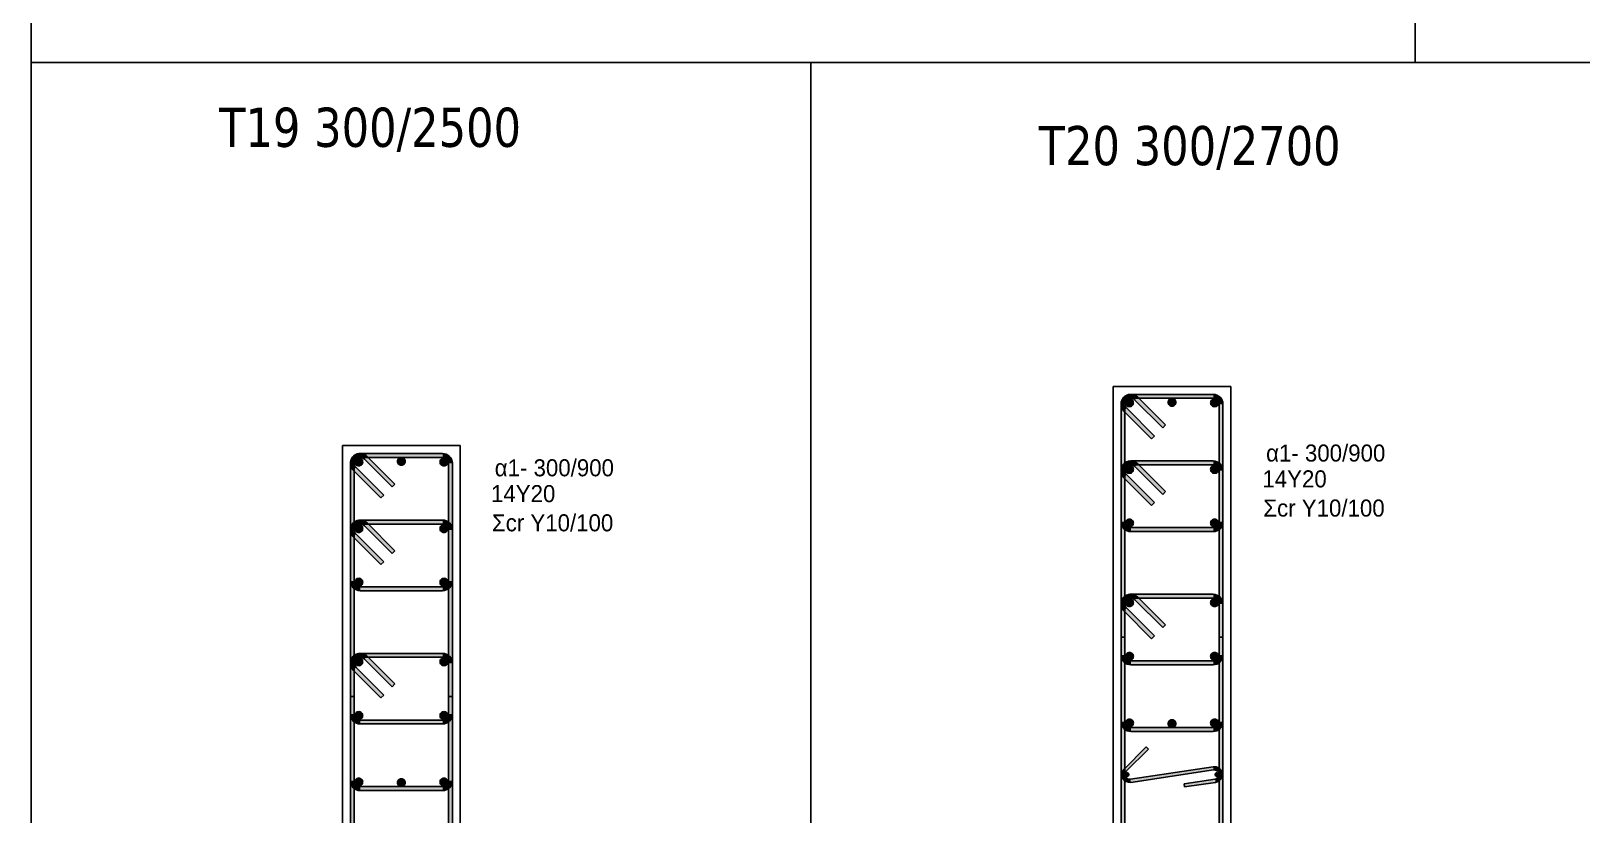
# Model space of a CAD drawing. Header units: millimetres. Extents: x -2171 to 1563, y -1758 to -1505.
# Drawn here: x -298.93 to -279.16, y -1620.18 to -1610.18 of the extents above; entities that cross this region are included whole.
import ezdxf

# ---------------------------------------------------------------- set-up
doc = ezdxf.new("R2010")
doc.units = ezdxf.units.MM
for name, color, linetype in [('-S_TEXT', 3, 'Continuous'), ('Col_Det', 7, 'Continuous'), ('Col_Det_Fill', 7, 'Continuous'), ('Geo_Col_Pro_1', 7, 'Continuous'), ('pinakaki', 153, 'Continuous')]:
    doc.layers.add(name, color=color, linetype=linetype)
doc.styles.add('S1Arl22_b_934_161', font='arial.ttf', dxfattribs={"width": 0.933629, "height": 0.002175})
doc.styles.get("Standard").update_dxf_attribs({"font": 'tahoma.ttf'})

msp = doc.modelspace()

# ---------------------------------------------------------------- hatches: boundary and pattern name
at = {"layer": 'Col_Det_Fill'}
for color, points in [(252, [(-284.8583, -1614.8886), (-284.8229, -1614.8533, 0.6681786), (-285.0363, -1614.9417), (-284.9863, -1614.9417, -0.6681786)]), (252, [(-284.9113, -1614.8667), (-284.9113, -1614.8167, 0.6681786), (-284.9997, -1615.03), (-284.9643, -1614.9947, -0.6681786)]), (252, [(-283.8613, -1614.8667), (-283.8613, -1614.8167), (-284.9113, -1614.8167), (-284.9113, -1614.8667)]), (252, [(-283.7863, -1614.9417), (-283.7363, -1614.9417, 0.4142136), (-283.8613, -1614.8167), (-283.8613, -1614.8667, -0.4142136)]), (252, [(-284.9863, -1614.9417), (-285.0363, -1614.9417), (-285.0363, -1618.9917), (-284.9863, -1618.9917)]), (252, [(-284.9643, -1614.9947), (-284.9997, -1615.03), (-284.6461, -1615.3836), (-284.6108, -1615.3482)]), (12, [(-284.929, -1614.874, 0.4142136), (-284.979, -1614.924, 0.4142136), (-284.929, -1614.974, 0.4142136), (-284.879, -1614.924, 0.4142136)]), (252, [(-284.5047, -1615.2422), (-284.4693, -1615.2068), (-284.8229, -1614.8533), (-284.8583, -1614.8886)]), (12, [(-284.3863, -1614.8667, 0.4142136), (-284.4363, -1614.9167, 0.4142136), (-284.3863, -1614.9667, 0.4142136), (-284.3363, -1614.9167, 0.4142136)]), (12, [(-283.8436, -1614.874, 0.4142136), (-283.8936, -1614.924, 0.4142136), (-283.8436, -1614.974, 0.4142136), (-283.7936, -1614.924, 0.4142136)]), (252, [(-283.7863, -1618.9917), (-283.7363, -1618.9917), (-283.7363, -1614.9417), (-283.7863, -1614.9417)]), (252, [(-294.6843, -1615.6428), (-294.6489, -1615.6075, 0.6681786), (-294.8623, -1615.6959), (-294.8123, -1615.6959, -0.6681786)]), (252, [(-294.7373, -1615.6209), (-294.7373, -1615.5709, 0.6681786), (-294.8257, -1615.7843), (-294.7903, -1615.7489, -0.6681786)]), (12, [(-294.755, -1615.6282, 0.4142136), (-294.805, -1615.6782, 0.4142136), (-294.755, -1615.7282, 0.4142136), (-294.705, -1615.6782, 0.4142136)]), (252, [(-293.6873, -1615.6209), (-293.6873, -1615.5709), (-294.7373, -1615.5709), (-294.7373, -1615.6209)]), (252, [(-294.3307, -1615.9964), (-294.2954, -1615.961), (-294.6489, -1615.6075), (-294.6843, -1615.6428)]), (12, [(-294.2123, -1615.6209, 0.4142136), (-294.2623, -1615.6709, 0.4142136), (-294.2123, -1615.7209, 0.4142136), (-294.1623, -1615.6709, 0.4142136)]), (12, [(-293.6696, -1615.6282, 0.4142136), (-293.7196, -1615.6782, 0.4142136), (-293.6696, -1615.7282, 0.4142136), (-293.6196, -1615.6782, 0.4142136)]), (252, [(-293.6123, -1615.6959), (-293.5623, -1615.6959, 0.4142136), (-293.6873, -1615.5709), (-293.6873, -1615.6209, -0.4142136)]), (252, [(-294.8123, -1615.6959), (-294.8623, -1615.6959), (-294.8623, -1619.7459), (-294.8123, -1619.7459)]), (252, [(-294.7903, -1615.7489), (-294.8257, -1615.7843), (-294.4721, -1616.1378), (-294.4368, -1616.1024)]), (252, [(-293.6123, -1619.7459), (-293.5623, -1619.7459), (-293.5623, -1615.6959), (-293.6123, -1615.6959)]), (252, [(-284.8583, -1615.7386), (-284.8229, -1615.7033, 0.6681786), (-285.0363, -1615.7917), (-284.9863, -1615.7917, -0.6681786)]), (252, [(-284.9113, -1615.7167), (-284.9113, -1615.6667, 0.6681786), (-284.9997, -1615.88), (-284.9643, -1615.8447, -0.6681786)]), (252, [(-284.9863, -1615.7917), (-285.0363, -1615.7917), (-285.0363, -1616.4417), (-284.9863, -1616.4417)]), (56, [(-284.929, -1615.724, 0.4142136), (-284.979, -1615.774, 0.4142136), (-284.929, -1615.824, 0.4142136), (-284.879, -1615.774, 0.4142136)]), (252, [(-283.8613, -1615.7167), (-283.8613, -1615.6667), (-284.9113, -1615.6667), (-284.9113, -1615.7167)]), (252, [(-284.5047, -1616.0922), (-284.4693, -1616.0568), (-284.8229, -1615.7033), (-284.8583, -1615.7386)]), (56, [(-283.8436, -1615.724, 0.4142136), (-283.8936, -1615.774, 0.4142136), (-283.8436, -1615.824, 0.4142136), (-283.7936, -1615.774, 0.4142136)]), (252, [(-283.7863, -1615.7917), (-283.7363, -1615.7917, 0.4142136), (-283.8613, -1615.6667), (-283.8613, -1615.7167, -0.4142136)]), (252, [(-283.7863, -1616.4417), (-283.7363, -1616.4417), (-283.7363, -1615.7917), (-283.7863, -1615.7917)]), (252, [(-284.9643, -1615.8447), (-284.9997, -1615.88), (-284.6461, -1616.2336), (-284.6108, -1616.1982)]), (252, [(-294.6843, -1616.4928), (-294.6489, -1616.4575, 0.6681786), (-294.8623, -1616.5459), (-294.8123, -1616.5459, -0.6681786)]), (252, [(-294.7373, -1616.4709), (-294.7373, -1616.4209, 0.6681786), (-294.8257, -1616.6343), (-294.7903, -1616.5989, -0.6681786)]), (252, [(-293.6873, -1616.4709), (-293.6873, -1616.4209), (-294.7373, -1616.4209), (-294.7373, -1616.4709)]), (252, [(-293.6123, -1616.5459), (-293.5623, -1616.5459, 0.4142136), (-293.6873, -1616.4209), (-293.6873, -1616.4709, -0.4142136)]), (56, [(-284.929, -1616.4093, 0.4142136), (-284.979, -1616.4593, 0.4142136), (-284.929, -1616.5093, 0.4142136), (-284.879, -1616.4593, 0.4142136)]), (56, [(-283.8436, -1616.4093, 0.4142136), (-283.8936, -1616.4593, 0.4142136), (-283.8436, -1616.5093, 0.4142136), (-283.7936, -1616.4593, 0.4142136)]), (252, [(-294.8123, -1616.5459), (-294.8623, -1616.5459), (-294.8623, -1617.1959), (-294.8123, -1617.1959)]), (252, [(-294.7903, -1616.5989), (-294.8257, -1616.6343), (-294.4721, -1616.9878), (-294.4368, -1616.9524)]), (56, [(-294.755, -1616.4782, 0.4142136), (-294.805, -1616.5282, 0.4142136), (-294.755, -1616.5782, 0.4142136), (-294.705, -1616.5282, 0.4142136)]), (252, [(-294.3307, -1616.8464), (-294.2954, -1616.811), (-294.6489, -1616.4575), (-294.6843, -1616.4928)]), (56, [(-293.6696, -1616.4782, 0.4142136), (-293.7196, -1616.5282, 0.4142136), (-293.6696, -1616.5782, 0.4142136), (-293.6196, -1616.5282, 0.4142136)]), (252, [(-293.6123, -1617.1959), (-293.5623, -1617.1959), (-293.5623, -1616.5459), (-293.6123, -1616.5459)]), (252, [(-284.9863, -1616.4417), (-285.0363, -1616.4417, 0.4142136), (-284.9113, -1616.5667), (-284.9113, -1616.5167, -0.4142136)]), (252, [(-284.9113, -1616.5167), (-284.9113, -1616.5667), (-283.8613, -1616.5667), (-283.8613, -1616.5167)]), (252, [(-283.8613, -1616.5167), (-283.8613, -1616.5667, 0.4142136), (-283.7363, -1616.4417), (-283.7863, -1616.4417, -0.4142136)]), (252, [(-294.8123, -1617.1959), (-294.8623, -1617.1959, 0.4142136), (-294.7373, -1617.3209), (-294.7373, -1617.2709, -0.4142136)]), (56, [(-294.755, -1617.1635, 0.4142136), (-294.805, -1617.2135, 0.4142136), (-294.755, -1617.2635, 0.4142136), (-294.705, -1617.2135, 0.4142136)]), (56, [(-293.6696, -1617.1635, 0.4142136), (-293.7196, -1617.2135, 0.4142136), (-293.6696, -1617.2635, 0.4142136), (-293.6196, -1617.2135, 0.4142136)]), (252, [(-293.6873, -1617.2709), (-293.6873, -1617.3209, 0.4142136), (-293.5623, -1617.1959), (-293.6123, -1617.1959, -0.4142136)]), (252, [(-294.7373, -1617.2709), (-294.7373, -1617.3209), (-293.6873, -1617.3209), (-293.6873, -1617.2709)]), (252, [(-284.8583, -1617.4386), (-284.8229, -1617.4033, 0.6681786), (-285.0363, -1617.4917), (-284.9863, -1617.4917, -0.6681786)]), (252, [(-284.9113, -1617.4167), (-284.9113, -1617.3667, 0.6681786), (-284.9997, -1617.58), (-284.9643, -1617.5447, -0.6681786)]), (252, [(-283.8613, -1617.4167), (-283.8613, -1617.3667), (-284.9113, -1617.3667), (-284.9113, -1617.4167)]), (252, [(-284.5047, -1617.7922), (-284.4693, -1617.7568), (-284.8229, -1617.4033), (-284.8583, -1617.4386)]), (252, [(-283.7863, -1617.4917), (-283.7363, -1617.4917, 0.4142136), (-283.8613, -1617.3667), (-283.8613, -1617.4167, -0.4142136)]), (252, [(-284.9863, -1617.4917), (-285.0363, -1617.4917), (-285.0363, -1618.1417), (-284.9863, -1618.1417)]), (252, [(-284.9643, -1617.5447), (-284.9997, -1617.58), (-284.6461, -1617.9336), (-284.6108, -1617.8982)]), (56, [(-284.929, -1617.424, 0.4142136), (-284.979, -1617.474, 0.4142136), (-284.929, -1617.524, 0.4142136), (-284.879, -1617.474, 0.4142136)]), (56, [(-283.8436, -1617.424, 0.4142136), (-283.8936, -1617.474, 0.4142136), (-283.8436, -1617.524, 0.4142136), (-283.7936, -1617.474, 0.4142136)]), (252, [(-283.7863, -1618.1417), (-283.7363, -1618.1417), (-283.7363, -1617.4917), (-283.7863, -1617.4917)]), (252, [(-284.9863, -1617.9151), (-285.0363, -1617.9151), (-285.0363, -1625.0182), (-284.9863, -1625.0182)]), (252, [(-283.7863, -1625.0182), (-283.7363, -1625.0182), (-283.7363, -1617.9151), (-283.7863, -1617.9151)]), (252, [(-294.6843, -1618.1928), (-294.6489, -1618.1575, 0.6681786), (-294.8623, -1618.2459), (-294.8123, -1618.2459, -0.6681786)]), (252, [(-294.7373, -1618.1709), (-294.7373, -1618.1209, 0.6681786), (-294.8257, -1618.3343), (-294.7903, -1618.2989, -0.6681786)]), (56, [(-294.755, -1618.1782, 0.4142136), (-294.805, -1618.2282, 0.4142136), (-294.755, -1618.2782, 0.4142136), (-294.705, -1618.2282, 0.4142136)]), (252, [(-293.6873, -1618.1709), (-293.6873, -1618.1209), (-294.7373, -1618.1209), (-294.7373, -1618.1709)]), (252, [(-294.3307, -1618.5464), (-294.2954, -1618.511), (-294.6489, -1618.1575), (-294.6843, -1618.1928)]), (56, [(-293.6696, -1618.1782, 0.4142136), (-293.7196, -1618.2282, 0.4142136), (-293.6696, -1618.2782, 0.4142136), (-293.6196, -1618.2282, 0.4142136)]), (252, [(-293.6123, -1618.2459), (-293.5623, -1618.2459, 0.4142136), (-293.6873, -1618.1209), (-293.6873, -1618.1709, -0.4142136)]), (252, [(-284.9863, -1618.1417), (-285.0363, -1618.1417, 0.4142136), (-284.9113, -1618.2667), (-284.9113, -1618.2167, -0.4142136)]), (56, [(-284.929, -1618.1093, 0.4142136), (-284.979, -1618.1593, 0.4142136), (-284.929, -1618.2093, 0.4142136), (-284.879, -1618.1593, 0.4142136)]), (56, [(-283.8436, -1618.1093, 0.4142136), (-283.8936, -1618.1593, 0.4142136), (-283.8436, -1618.2093, 0.4142136), (-283.7936, -1618.1593, 0.4142136)]), (252, [(-283.8613, -1618.2167), (-283.8613, -1618.2667, 0.4142136), (-283.7363, -1618.1417), (-283.7863, -1618.1417, -0.4142136)]), (252, [(-294.8123, -1618.2459), (-294.8623, -1618.2459), (-294.8623, -1618.8959), (-294.8123, -1618.8959)]), (252, [(-294.7903, -1618.2989), (-294.8257, -1618.3343), (-294.4721, -1618.6878), (-294.4368, -1618.6524)]), (252, [(-293.6123, -1618.8959), (-293.5623, -1618.8959), (-293.5623, -1618.2459), (-293.6123, -1618.2459)]), (252, [(-284.9113, -1618.2167), (-284.9113, -1618.2667), (-283.8613, -1618.2667), (-283.8613, -1618.2167)]), (252, [(-294.8123, -1618.6693), (-294.8623, -1618.6693), (-294.8623, -1624.7724), (-294.8123, -1624.7724)]), (252, [(-293.6123, -1624.7724), (-293.5623, -1624.7724), (-293.5623, -1618.6693), (-293.6123, -1618.6693)]), (252, [(-294.8123, -1618.8959), (-294.8623, -1618.8959, 0.4142136), (-294.7373, -1619.0209), (-294.7373, -1618.9709, -0.4142136)]), (56, [(-294.755, -1618.8635, 0.4142136), (-294.805, -1618.9135, 0.4142136), (-294.755, -1618.9635, 0.4142136), (-294.705, -1618.9135, 0.4142136)]), (252, [(-294.7373, -1618.9709), (-294.7373, -1619.0209), (-293.6873, -1619.0209), (-293.6873, -1618.9709)]), (56, [(-293.6696, -1618.8635, 0.4142136), (-293.7196, -1618.9135, 0.4142136), (-293.6696, -1618.9635, 0.4142136), (-293.6196, -1618.9135, 0.4142136)]), (252, [(-293.6873, -1618.9709), (-293.6873, -1619.0209, 0.4142136), (-293.5623, -1618.8959), (-293.6123, -1618.8959, -0.4142136)]), (252, [(-284.9863, -1618.9917), (-285.0363, -1618.9917, 0.4142136), (-284.9113, -1619.1167), (-284.9113, -1619.0667, -0.4142136)]), (12, [(-284.929, -1618.9593, 0.4142136), (-284.979, -1619.0093, 0.4142136), (-284.929, -1619.0593, 0.4142136), (-284.879, -1619.0093, 0.4142136)]), (12, [(-284.3863, -1618.9667, 0.4142136), (-284.4363, -1619.0167, 0.4142136), (-284.3863, -1619.0667, 0.4142136), (-284.3363, -1619.0167, 0.4142136)]), (12, [(-283.8436, -1618.9593, 0.4142136), (-283.8936, -1619.0093, 0.4142136), (-283.8436, -1619.0593, 0.4142136), (-283.7936, -1619.0093, 0.4142136)]), (252, [(-283.8613, -1619.0667), (-283.8613, -1619.1167, 0.4142136), (-283.7363, -1618.9917), (-283.7863, -1618.9917, -0.4142136)]), (252, [(-284.9113, -1619.0667), (-284.9113, -1619.1167), (-283.8613, -1619.1167), (-283.8613, -1619.0667)]), (252, [(-284.997, -1619.5963), (-284.9687, -1619.6246), (-284.6859, -1619.3418), (-284.7142, -1619.3135)]), (252, [(-284.9115, -1619.766), (-284.9174, -1619.7264, -0.7233449), (-284.9687, -1619.6246), (-284.997, -1619.5963, 0.7233449)]), (252, [(-283.8552, -1619.6077), (-283.8611, -1619.5682), (-284.9174, -1619.7264), (-284.9115, -1619.766)]), (252, [(-283.8374, -1619.7264), (-283.8315, -1619.766, 1), (-283.8611, -1619.5682), (-283.8552, -1619.6077, -1)]), (252, [(-294.8123, -1619.7459), (-294.8623, -1619.7459, 0.4142136), (-294.7373, -1619.8709), (-294.7373, -1619.8209, -0.4142136)]), (12, [(-294.755, -1619.7135, 0.4142136), (-294.805, -1619.7635, 0.4142136), (-294.755, -1619.8135, 0.4142136), (-294.705, -1619.7635, 0.4142136)]), (12, [(-294.2123, -1619.7209, 0.4142136), (-294.2623, -1619.7709, 0.4142136), (-294.2123, -1619.8209, 0.4142136), (-294.1623, -1619.7709, 0.4142136)]), (12, [(-293.6696, -1619.7135, 0.4142136), (-293.7196, -1619.7635, 0.4142136), (-293.6696, -1619.8135, 0.4142136), (-293.6196, -1619.7635, 0.4142136)]), (252, [(-293.6873, -1619.8209), (-293.6873, -1619.8709, 0.4142136), (-293.5623, -1619.7459), (-293.6123, -1619.7459, -0.4142136)]), (133, [(-284.9613, -1619.6921, 0.4142136), (-284.9363, -1619.6671, 0.4142136), (-284.9613, -1619.6421, 0.4142136), (-284.9863, -1619.6671, 0.4142136)]), (252, [(-284.233, -1619.7857), (-284.2271, -1619.8252), (-283.8315, -1619.766), (-283.8374, -1619.7264)]), (133, [(-283.8113, -1619.6921, 0.4142136), (-283.7863, -1619.6671, 0.4142136), (-283.8113, -1619.6421, 0.4142136), (-283.8363, -1619.6671, 0.4142136)]), (252, [(-294.7373, -1619.8209), (-294.7373, -1619.8709), (-293.6873, -1619.8709), (-293.6873, -1619.8209)])]:
    msp.add_hatch(color=color, dxfattribs=at).paths.add_polyline_path(points)

# ---------------------------------------------------------------- linework, layer by layer
at = {"layer": '-S_TEXT', "ltscale": 5}
msp.add_lwpolyline([(-298.9343, -1590.2497), (-240.7868, -1590.2497), (-240.7868, -1630.2944), (-298.9343, -1630.2944)], close=True, dxfattribs=at)
at = {"layer": 'Col_Det', "color": 7}
for points in [[(-283.6363, -1614.7167), (-285.1363, -1614.7167)], [(-285.1363, -1614.7167), (-285.1363, -1628.2167)], [(-283.8613, -1614.8167), (-284.9113, -1614.8167)], [(-283.6363, -1628.2167), (-283.6363, -1614.7167)], [(-285.0363, -1614.9417), (-285.0363, -1618.9917)], [(-284.9997, -1615.03), (-284.6461, -1615.3836)], [(-284.9863, -1618.9917), (-284.9863, -1614.9417)], [(-284.6108, -1615.3482), (-284.9643, -1614.9947)], [(-284.9113, -1614.8667), (-283.8613, -1614.8667)], [(-284.8583, -1614.8886), (-284.5047, -1615.2422)], [(-284.4693, -1615.2068), (-284.8229, -1614.8533)], [(-283.7863, -1614.9417), (-283.7863, -1618.9917)], [(-283.7363, -1618.9917), (-283.7363, -1614.9417)], [(-284.5047, -1615.2422), (-284.4693, -1615.2068)], [(-284.6461, -1615.3836), (-284.6108, -1615.3482)], [(-285.0363, -1615.7917), (-285.0363, -1616.4417)], [(-284.9863, -1616.4417), (-284.9863, -1615.7917)], [(-283.8613, -1615.6667), (-284.9113, -1615.6667)], [(-284.9113, -1615.7167), (-283.8613, -1615.7167)], [(-284.8583, -1615.7386), (-284.5047, -1616.0922)], [(-284.4693, -1616.0568), (-284.8229, -1615.7033)], [(-283.7863, -1615.7917), (-283.7863, -1616.4417)], [(-283.7363, -1616.4417), (-283.7363, -1615.7917)], [(-284.9997, -1615.88), (-284.6461, -1616.2336)], [(-284.6108, -1616.1982), (-284.9643, -1615.8447)], [(-284.6461, -1616.2336), (-284.6108, -1616.1982)], [(-284.5047, -1616.0922), (-284.4693, -1616.0568)], [(-283.8613, -1616.5167), (-284.9113, -1616.5167)], [(-284.9113, -1616.5667), (-283.8613, -1616.5667)], [(-283.8613, -1617.3667), (-284.9113, -1617.3667)], [(-284.9113, -1617.4167), (-283.8613, -1617.4167)], [(-284.4693, -1617.7568), (-284.8229, -1617.4033)], [(-285.0363, -1617.4917), (-285.0363, -1618.1417)], [(-284.9997, -1617.58), (-284.6461, -1617.9336)], [(-284.9863, -1618.1417), (-284.9863, -1617.4917)], [(-284.6108, -1617.8982), (-284.9643, -1617.5447)], [(-284.8583, -1617.4386), (-284.5047, -1617.7922)], [(-283.7863, -1617.4917), (-283.7863, -1618.1417)], [(-283.7363, -1618.1417), (-283.7363, -1617.4917)], [(-284.5047, -1617.7922), (-284.4693, -1617.7568)], [(-284.9863, -1617.9151), (-285.0363, -1617.9151)], [(-285.0363, -1617.9151), (-285.0363, -1625.0182)], [(-284.9863, -1625.0182), (-284.9863, -1617.9151)], [(-284.6461, -1617.9336), (-284.6108, -1617.8982)], [(-283.7363, -1617.9151), (-283.7863, -1617.9151)], [(-283.7863, -1617.9151), (-283.7863, -1625.0182)], [(-283.7363, -1625.0182), (-283.7363, -1617.9151)], [(-283.8613, -1618.2167), (-284.9113, -1618.2167)], [(-284.9113, -1618.2667), (-283.8613, -1618.2667)], [(-283.8613, -1619.0667), (-284.9113, -1619.0667)], [(-284.9113, -1619.1167), (-283.8613, -1619.1167)], [(-284.7142, -1619.3135), (-284.997, -1619.5963)], [(-284.9687, -1619.6246), (-284.6859, -1619.3418)], [(-284.6859, -1619.3418), (-284.7142, -1619.3135)], [(-283.8611, -1619.5682), (-284.9174, -1619.7264)], [(-284.9115, -1619.766), (-283.8552, -1619.6077)], [(-283.8374, -1619.7264), (-284.233, -1619.7857)], [(-284.233, -1619.7857), (-284.2271, -1619.8252)], [(-284.2271, -1619.8252), (-283.8315, -1619.766)]]:
    msp.add_lwpolyline(points, dxfattribs=at)
for points in [[(-284.8229, -1614.8533, 0.6681786), (-285.0363, -1614.9417)], [(-284.9113, -1614.8167, 0.6681786), (-284.9997, -1615.03)], [(-283.7363, -1614.9417, 0.4142136), (-283.8613, -1614.8167)], [(-284.9863, -1614.9417, -0.6681786), (-284.8583, -1614.8886, -0.6681786)], [(-284.9643, -1614.9947, -0.6681786), (-284.9113, -1614.8667, -0.6681786)], [(-284.929, -1614.874, 0.4142136), (-284.979, -1614.924, 0.4142136)], [(-284.979, -1614.924, 0.4142136), (-284.929, -1614.974, 0.4142136)], [(-284.879, -1614.924, 0.4142136), (-284.929, -1614.874, 0.4142136)], [(-284.929, -1614.974, 0.4142136), (-284.879, -1614.924, 0.4142136)], [(-284.3863, -1614.8667, 0.4142136), (-284.4363, -1614.9167, 0.4142136)], [(-284.4363, -1614.9167, 0.4142136), (-284.3863, -1614.9667, 0.4142136)], [(-284.3363, -1614.9167, 0.4142136), (-284.3863, -1614.8667, 0.4142136)], [(-284.3863, -1614.9667, 0.4142136), (-284.3363, -1614.9167, 0.4142136)], [(-283.8436, -1614.874, 0.4142136), (-283.8936, -1614.924, 0.4142136)], [(-283.8936, -1614.924, 0.4142136), (-283.8436, -1614.974, 0.4142136)], [(-283.8613, -1614.8667, -0.4142136), (-283.7863, -1614.9417, -0.4142136)], [(-283.7936, -1614.924, 0.4142136), (-283.8436, -1614.874, 0.4142136)], [(-283.8436, -1614.974, 0.4142136), (-283.7936, -1614.924, 0.4142136)], [(-284.8229, -1615.7033, 0.6681786), (-285.0363, -1615.7917)], [(-284.9113, -1615.6667, 0.6681786), (-284.9997, -1615.88)], [(-284.9863, -1615.7917, -0.6681786), (-284.8583, -1615.7386, -0.6681786)], [(-284.9643, -1615.8447, -0.6681786), (-284.9113, -1615.7167, -0.6681786)], [(-284.929, -1615.724, 0.4142136), (-284.979, -1615.774, 0.4142136)], [(-284.979, -1615.774, 0.4142136), (-284.929, -1615.824, 0.4142136)], [(-284.879, -1615.774, 0.4142136), (-284.929, -1615.724, 0.4142136)], [(-284.929, -1615.824, 0.4142136), (-284.879, -1615.774, 0.4142136)], [(-283.8436, -1615.724, 0.4142136), (-283.8936, -1615.774, 0.4142136)], [(-283.8936, -1615.774, 0.4142136), (-283.8436, -1615.824, 0.4142136)], [(-283.7363, -1615.7917, 0.4142136), (-283.8613, -1615.6667)], [(-283.8613, -1615.7167, -0.4142136), (-283.7863, -1615.7917, -0.4142136)], [(-283.7936, -1615.774, 0.4142136), (-283.8436, -1615.724, 0.4142136)], [(-283.8436, -1615.824, 0.4142136), (-283.7936, -1615.774, 0.4142136)], [(-284.929, -1616.4093, 0.4142136), (-284.979, -1616.4593, 0.4142136)], [(-284.879, -1616.4593, 0.4142136), (-284.929, -1616.4093, 0.4142136)], [(-283.8436, -1616.4093, 0.4142136), (-283.8936, -1616.4593, 0.4142136)], [(-283.7936, -1616.4593, 0.4142136), (-283.8436, -1616.4093, 0.4142136)], [(-285.0363, -1616.4417, 0.4142136), (-284.9113, -1616.5667)], [(-284.9113, -1616.5167, -0.4142136), (-284.9863, -1616.4417, -0.4142136)], [(-284.979, -1616.4593, 0.4142136), (-284.929, -1616.5093, 0.4142136)], [(-284.929, -1616.5093, 0.4142136), (-284.879, -1616.4593, 0.4142136)], [(-283.8936, -1616.4593, 0.4142136), (-283.8436, -1616.5093, 0.4142136)], [(-283.8613, -1616.5667, 0.4142136), (-283.7363, -1616.4417)], [(-283.7863, -1616.4417, -0.4142136), (-283.8613, -1616.5167, -0.4142136)], [(-283.8436, -1616.5093, 0.4142136), (-283.7936, -1616.4593, 0.4142136)], [(-284.8229, -1617.4033, 0.6681786), (-285.0363, -1617.4917)], [(-284.9113, -1617.3667, 0.6681786), (-284.9997, -1617.58)], [(-284.9863, -1617.4917, -0.6681786), (-284.8583, -1617.4386, -0.6681786)], [(-284.9643, -1617.5447, -0.6681786), (-284.9113, -1617.4167, -0.6681786)], [(-283.7363, -1617.4917, 0.4142136), (-283.8613, -1617.3667)], [(-283.8613, -1617.4167, -0.4142136), (-283.7863, -1617.4917, -0.4142136)], [(-284.929, -1617.424, 0.4142136), (-284.979, -1617.474, 0.4142136)], [(-284.979, -1617.474, 0.4142136), (-284.929, -1617.524, 0.4142136)], [(-284.879, -1617.474, 0.4142136), (-284.929, -1617.424, 0.4142136)], [(-284.929, -1617.524, 0.4142136), (-284.879, -1617.474, 0.4142136)], [(-283.8436, -1617.424, 0.4142136), (-283.8936, -1617.474, 0.4142136)], [(-283.8936, -1617.474, 0.4142136), (-283.8436, -1617.524, 0.4142136)], [(-283.7936, -1617.474, 0.4142136), (-283.8436, -1617.424, 0.4142136)], [(-283.8436, -1617.524, 0.4142136), (-283.7936, -1617.474, 0.4142136)], [(-285.0363, -1618.1417, 0.4142136), (-284.9113, -1618.2667)], [(-284.9113, -1618.2167, -0.4142136), (-284.9863, -1618.1417, -0.4142136)], [(-284.929, -1618.1093, 0.4142136), (-284.979, -1618.1593, 0.4142136)], [(-284.979, -1618.1593, 0.4142136), (-284.929, -1618.2093, 0.4142136)], [(-284.879, -1618.1593, 0.4142136), (-284.929, -1618.1093, 0.4142136)], [(-284.929, -1618.2093, 0.4142136), (-284.879, -1618.1593, 0.4142136)], [(-283.8436, -1618.1093, 0.4142136), (-283.8936, -1618.1593, 0.4142136)], [(-283.8936, -1618.1593, 0.4142136), (-283.8436, -1618.2093, 0.4142136)], [(-283.8613, -1618.2667, 0.4142136), (-283.7363, -1618.1417)], [(-283.7863, -1618.1417, -0.4142136), (-283.8613, -1618.2167, -0.4142136)], [(-283.7936, -1618.1593, 0.4142136), (-283.8436, -1618.1093, 0.4142136)], [(-283.8436, -1618.2093, 0.4142136), (-283.7936, -1618.1593, 0.4142136)], [(-285.0363, -1618.9917, 0.4142136), (-284.9113, -1619.1167)], [(-284.9113, -1619.0667, -0.4142136), (-284.9863, -1618.9917, -0.4142136)], [(-284.929, -1618.9593, 0.4142136), (-284.979, -1619.0093, 0.4142136)], [(-284.879, -1619.0093, 0.4142136), (-284.929, -1618.9593, 0.4142136)], [(-284.3863, -1618.9667, 0.4142136), (-284.4363, -1619.0167, 0.4142136)], [(-284.3363, -1619.0167, 0.4142136), (-284.3863, -1618.9667, 0.4142136)], [(-283.8436, -1618.9593, 0.4142136), (-283.8936, -1619.0093, 0.4142136)], [(-283.8613, -1619.1167, 0.4142136), (-283.7363, -1618.9917)], [(-283.7863, -1618.9917, -0.4142136), (-283.8613, -1619.0667, -0.4142136)], [(-283.7936, -1619.0093, 0.4142136), (-283.8436, -1618.9593, 0.4142136)], [(-284.979, -1619.0093, 0.4142136), (-284.929, -1619.0593, 0.4142136)], [(-284.929, -1619.0593, 0.4142136), (-284.879, -1619.0093, 0.4142136)], [(-284.4363, -1619.0167, 0.4142136), (-284.3863, -1619.0667, 0.4142136)], [(-284.3863, -1619.0667, 0.4142136), (-284.3363, -1619.0167, 0.4142136)], [(-283.8936, -1619.0093, 0.4142136), (-283.8436, -1619.0593, 0.4142136)], [(-283.8436, -1619.0593, 0.4142136), (-283.7936, -1619.0093, 0.4142136)], [(-284.997, -1619.5963, 0.7233449), (-284.9115, -1619.766, 0.7233449)], [(-283.8315, -1619.766, 1), (-283.8611, -1619.5682)], [(-284.9174, -1619.7264, -0.7233449), (-284.9687, -1619.6246)], [(-284.9613, -1619.6421, 0.4142136), (-284.9863, -1619.6671, 0.4142136)], [(-284.9863, -1619.6671, 0.4142136), (-284.9613, -1619.6921, 0.4142136)], [(-284.9363, -1619.6671, 0.4142136), (-284.9613, -1619.6421, 0.4142136)], [(-284.9613, -1619.6921, 0.4142136), (-284.9363, -1619.6671, 0.4142136)], [(-283.8552, -1619.6077, -1), (-283.8374, -1619.7264, -1)], [(-283.8113, -1619.6421, 0.4142136), (-283.8363, -1619.6671, 0.4142136)], [(-283.8363, -1619.6671, 0.4142136), (-283.8113, -1619.6921, 0.4142136)], [(-283.7863, -1619.6671, 0.4142136), (-283.8113, -1619.6421, 0.4142136)], [(-283.8113, -1619.6921, 0.4142136), (-283.7863, -1619.6671, 0.4142136)]]:
    msp.add_lwpolyline(points, format="xyb", dxfattribs=at)
at = {"layer": 'Col_Det', "color": 7, "elevation": -49.25}
for points in [[(-293.4623, -1615.4709), (-294.9623, -1615.4709)], [(-294.9623, -1615.4709), (-294.9623, -1627.9709)], [(-293.6873, -1615.5709), (-294.7373, -1615.5709)], [(-294.7373, -1615.6209), (-293.6873, -1615.6209)], [(-294.2954, -1615.961), (-294.6489, -1615.6075)], [(-293.4623, -1627.9709), (-293.4623, -1615.4709)], [(-294.8623, -1615.6959), (-294.8623, -1619.7459)], [(-294.8257, -1615.7843), (-294.4721, -1616.1378)], [(-294.8123, -1619.7459), (-294.8123, -1615.6959)], [(-294.4368, -1616.1024), (-294.7903, -1615.7489)], [(-294.6843, -1615.6428), (-294.3307, -1615.9964)], [(-293.6123, -1615.6959), (-293.6123, -1619.7459)], [(-293.5623, -1619.7459), (-293.5623, -1615.6959)], [(-294.3307, -1615.9964), (-294.2954, -1615.961)], [(-294.4721, -1616.1378), (-294.4368, -1616.1024)], [(-293.6873, -1616.4209), (-294.7373, -1616.4209)], [(-294.8623, -1616.5459), (-294.8623, -1617.1959)], [(-294.8123, -1617.1959), (-294.8123, -1616.5459)], [(-294.4368, -1616.9524), (-294.7903, -1616.5989)], [(-294.7373, -1616.4709), (-293.6873, -1616.4709)], [(-294.6843, -1616.4928), (-294.3307, -1616.8464)], [(-294.2954, -1616.811), (-294.6489, -1616.4575)], [(-293.6123, -1616.5459), (-293.6123, -1617.1959)], [(-293.5623, -1617.1959), (-293.5623, -1616.5459)], [(-294.8257, -1616.6343), (-294.4721, -1616.9878)], [(-294.3307, -1616.8464), (-294.2954, -1616.811)], [(-294.4721, -1616.9878), (-294.4368, -1616.9524)], [(-293.6873, -1617.2709), (-294.7373, -1617.2709)], [(-294.7373, -1617.3209), (-293.6873, -1617.3209)], [(-293.6873, -1618.1209), (-294.7373, -1618.1209)], [(-294.7373, -1618.1709), (-293.6873, -1618.1709)], [(-294.6843, -1618.1928), (-294.3307, -1618.5464)], [(-294.2954, -1618.511), (-294.6489, -1618.1575)], [(-294.8623, -1618.2459), (-294.8623, -1618.8959)], [(-294.8257, -1618.3343), (-294.4721, -1618.6878)], [(-294.8123, -1618.8959), (-294.8123, -1618.2459)], [(-294.4368, -1618.6524), (-294.7903, -1618.2989)], [(-293.6123, -1618.2459), (-293.6123, -1618.8959)], [(-293.5623, -1618.8959), (-293.5623, -1618.2459)], [(-294.3307, -1618.5464), (-294.2954, -1618.511)], [(-294.8123, -1618.6693), (-294.8623, -1618.6693)], [(-294.8623, -1618.6693), (-294.8623, -1624.7724)], [(-294.8123, -1624.7724), (-294.8123, -1618.6693)], [(-294.4721, -1618.6878), (-294.4368, -1618.6524)], [(-293.5623, -1618.6693), (-293.6123, -1618.6693)], [(-293.6123, -1618.6693), (-293.6123, -1624.7724)], [(-293.5623, -1624.7724), (-293.5623, -1618.6693)], [(-293.6873, -1618.9709), (-294.7373, -1618.9709)], [(-294.7373, -1619.0209), (-293.6873, -1619.0209)], [(-293.6873, -1619.8209), (-294.7373, -1619.8209)], [(-294.7373, -1619.8709), (-293.6873, -1619.8709)]]:
    msp.add_lwpolyline(points, dxfattribs=at)
for points in [[(-294.6489, -1615.6075, 0.6681786), (-294.8623, -1615.6959)], [(-294.7373, -1615.5709, 0.6681786), (-294.8257, -1615.7843)], [(-294.8123, -1615.6959, -0.6681786), (-294.6843, -1615.6428, -0.6681786)], [(-294.7903, -1615.7489, -0.6681786), (-294.7373, -1615.6209, -0.6681786)], [(-294.755, -1615.6282, 0.4142136), (-294.805, -1615.6782, 0.4142136)], [(-294.705, -1615.6782, 0.4142136), (-294.755, -1615.6282, 0.4142136)], [(-294.2123, -1615.6209, 0.4142136), (-294.2623, -1615.6709, 0.4142136)], [(-294.1623, -1615.6709, 0.4142136), (-294.2123, -1615.6209, 0.4142136)], [(-293.6696, -1615.6282, 0.4142136), (-293.7196, -1615.6782, 0.4142136)], [(-293.5623, -1615.6959, 0.4142136), (-293.6873, -1615.5709)], [(-293.6873, -1615.6209, -0.4142136), (-293.6123, -1615.6959, -0.4142136)], [(-293.6196, -1615.6782, 0.4142136), (-293.6696, -1615.6282, 0.4142136)], [(-294.805, -1615.6782, 0.4142136), (-294.755, -1615.7282, 0.4142136)], [(-294.755, -1615.7282, 0.4142136), (-294.705, -1615.6782, 0.4142136)], [(-294.2623, -1615.6709, 0.4142136), (-294.2123, -1615.7209, 0.4142136)], [(-294.2123, -1615.7209, 0.4142136), (-294.1623, -1615.6709, 0.4142136)], [(-293.7196, -1615.6782, 0.4142136), (-293.6696, -1615.7282, 0.4142136)], [(-293.6696, -1615.7282, 0.4142136), (-293.6196, -1615.6782, 0.4142136)], [(-294.6489, -1616.4575, 0.6681786), (-294.8623, -1616.5459)], [(-294.7373, -1616.4209, 0.6681786), (-294.8257, -1616.6343)], [(-293.5623, -1616.5459, 0.4142136), (-293.6873, -1616.4209)], [(-294.8123, -1616.5459, -0.6681786), (-294.6843, -1616.4928, -0.6681786)], [(-294.7903, -1616.5989, -0.6681786), (-294.7373, -1616.4709, -0.6681786)], [(-294.755, -1616.4782, 0.4142136), (-294.805, -1616.5282, 0.4142136)], [(-294.805, -1616.5282, 0.4142136), (-294.755, -1616.5782, 0.4142136)], [(-294.705, -1616.5282, 0.4142136), (-294.755, -1616.4782, 0.4142136)], [(-294.755, -1616.5782, 0.4142136), (-294.705, -1616.5282, 0.4142136)], [(-293.6696, -1616.4782, 0.4142136), (-293.7196, -1616.5282, 0.4142136)], [(-293.7196, -1616.5282, 0.4142136), (-293.6696, -1616.5782, 0.4142136)], [(-293.6873, -1616.4709, -0.4142136), (-293.6123, -1616.5459, -0.4142136)], [(-293.6196, -1616.5282, 0.4142136), (-293.6696, -1616.4782, 0.4142136)], [(-293.6696, -1616.5782, 0.4142136), (-293.6196, -1616.5282, 0.4142136)], [(-294.8623, -1617.1959, 0.4142136), (-294.7373, -1617.3209)], [(-294.7373, -1617.2709, -0.4142136), (-294.8123, -1617.1959, -0.4142136)], [(-294.755, -1617.1635, 0.4142136), (-294.805, -1617.2135, 0.4142136)], [(-294.805, -1617.2135, 0.4142136), (-294.755, -1617.2635, 0.4142136)], [(-294.705, -1617.2135, 0.4142136), (-294.755, -1617.1635, 0.4142136)], [(-294.755, -1617.2635, 0.4142136), (-294.705, -1617.2135, 0.4142136)], [(-293.6696, -1617.1635, 0.4142136), (-293.7196, -1617.2135, 0.4142136)], [(-293.7196, -1617.2135, 0.4142136), (-293.6696, -1617.2635, 0.4142136)], [(-293.6873, -1617.3209, 0.4142136), (-293.5623, -1617.1959)], [(-293.6123, -1617.1959, -0.4142136), (-293.6873, -1617.2709, -0.4142136)], [(-293.6196, -1617.2135, 0.4142136), (-293.6696, -1617.1635, 0.4142136)], [(-293.6696, -1617.2635, 0.4142136), (-293.6196, -1617.2135, 0.4142136)], [(-294.6489, -1618.1575, 0.6681786), (-294.8623, -1618.2459)], [(-294.7373, -1618.1209, 0.6681786), (-294.8257, -1618.3343)], [(-294.8123, -1618.2459, -0.6681786), (-294.6843, -1618.1928, -0.6681786)], [(-294.7903, -1618.2989, -0.6681786), (-294.7373, -1618.1709, -0.6681786)], [(-294.755, -1618.1782, 0.4142136), (-294.805, -1618.2282, 0.4142136)], [(-294.705, -1618.2282, 0.4142136), (-294.755, -1618.1782, 0.4142136)], [(-293.6696, -1618.1782, 0.4142136), (-293.7196, -1618.2282, 0.4142136)], [(-293.5623, -1618.2459, 0.4142136), (-293.6873, -1618.1209)], [(-293.6873, -1618.1709, -0.4142136), (-293.6123, -1618.2459, -0.4142136)], [(-293.6196, -1618.2282, 0.4142136), (-293.6696, -1618.1782, 0.4142136)], [(-294.805, -1618.2282, 0.4142136), (-294.755, -1618.2782, 0.4142136)], [(-294.755, -1618.2782, 0.4142136), (-294.705, -1618.2282, 0.4142136)], [(-293.7196, -1618.2282, 0.4142136), (-293.6696, -1618.2782, 0.4142136)], [(-293.6696, -1618.2782, 0.4142136), (-293.6196, -1618.2282, 0.4142136)], [(-294.8623, -1618.8959, 0.4142136), (-294.7373, -1619.0209)], [(-294.7373, -1618.9709, -0.4142136), (-294.8123, -1618.8959, -0.4142136)], [(-294.755, -1618.8635, 0.4142136), (-294.805, -1618.9135, 0.4142136)], [(-294.805, -1618.9135, 0.4142136), (-294.755, -1618.9635, 0.4142136)], [(-294.705, -1618.9135, 0.4142136), (-294.755, -1618.8635, 0.4142136)], [(-294.755, -1618.9635, 0.4142136), (-294.705, -1618.9135, 0.4142136)], [(-293.6696, -1618.8635, 0.4142136), (-293.7196, -1618.9135, 0.4142136)], [(-293.7196, -1618.9135, 0.4142136), (-293.6696, -1618.9635, 0.4142136)], [(-293.6873, -1619.0209, 0.4142136), (-293.5623, -1618.8959)], [(-293.6123, -1618.8959, -0.4142136), (-293.6873, -1618.9709, -0.4142136)], [(-293.6196, -1618.9135, 0.4142136), (-293.6696, -1618.8635, 0.4142136)], [(-293.6696, -1618.9635, 0.4142136), (-293.6196, -1618.9135, 0.4142136)], [(-294.8623, -1619.7459, 0.4142136), (-294.7373, -1619.8709)], [(-294.7373, -1619.8209, -0.4142136), (-294.8123, -1619.7459, -0.4142136)], [(-294.755, -1619.7135, 0.4142136), (-294.805, -1619.7635, 0.4142136)], [(-294.805, -1619.7635, 0.4142136), (-294.755, -1619.8135, 0.4142136)], [(-294.705, -1619.7635, 0.4142136), (-294.755, -1619.7135, 0.4142136)], [(-294.755, -1619.8135, 0.4142136), (-294.705, -1619.7635, 0.4142136)], [(-294.2123, -1619.7209, 0.4142136), (-294.2623, -1619.7709, 0.4142136)], [(-294.2623, -1619.7709, 0.4142136), (-294.2123, -1619.8209, 0.4142136)], [(-294.1623, -1619.7709, 0.4142136), (-294.2123, -1619.7209, 0.4142136)], [(-294.2123, -1619.8209, 0.4142136), (-294.1623, -1619.7709, 0.4142136)], [(-293.6696, -1619.7135, 0.4142136), (-293.7196, -1619.7635, 0.4142136)], [(-293.7196, -1619.7635, 0.4142136), (-293.6696, -1619.8135, 0.4142136)], [(-293.6873, -1619.8709, 0.4142136), (-293.5623, -1619.7459)], [(-293.6123, -1619.7459, -0.4142136), (-293.6873, -1619.8209, -0.4142136)], [(-293.6196, -1619.7635, 0.4142136), (-293.6696, -1619.7135, 0.4142136)], [(-293.6696, -1619.8135, 0.4142136), (-293.6196, -1619.7635, 0.4142136)]]:
    msp.add_lwpolyline(points, format="xyb", dxfattribs=at)
at = {"layer": 'Geo_Col_Pro_1', "color": 4, "linetype": 'Continuous', "ltscale": 0.5}
for p, q in [((-281.2856, -1590.2497), (-281.2856, -1610.5817)), ((-298.9343, -1610.5817), (-269.4096, -1610.5817)), ((-288.9902, -1610.5817), (-288.9902, -1630.2944))]:
    msp.add_line(p, q, dxfattribs=at)

# ---------------------------------------------------------------- texts
at = {"layer": 'Col_Det', "color": 7, "style": 'S1Arl22_b_934_161', "width": 0.933629}
for s, p in [(' α1- 300/900', (-293.1006, -1615.862, -14.75)), (' α1- 300/900', (-283.2653, -1615.6738, -14.75)), ('14Y20', (-283.2339, -1616.0033, -14.75)), ('14Y20', (-293.0691, -1616.1915, -14.75)), ('Σcr Y10/100', (-283.222, -1616.3758, -14.75)), ('Σcr Y10/100', (-293.0573, -1616.564, -14.75))]:
    msp.add_text(s, height=0.2175, dxfattribs=at).set_placement(p)
at = {"layer": 'pinakaki', "color": 1, "width": 0.933629}
for s, p in [('Τ19 300/2500', (-296.5365, -1611.6591)), ('Τ20 300/2700', (-286.0867, -1611.8927))]:
    msp.add_text(s, height=0.5, dxfattribs=at).set_placement(p)

doc.saveas('drawing.dxf')
